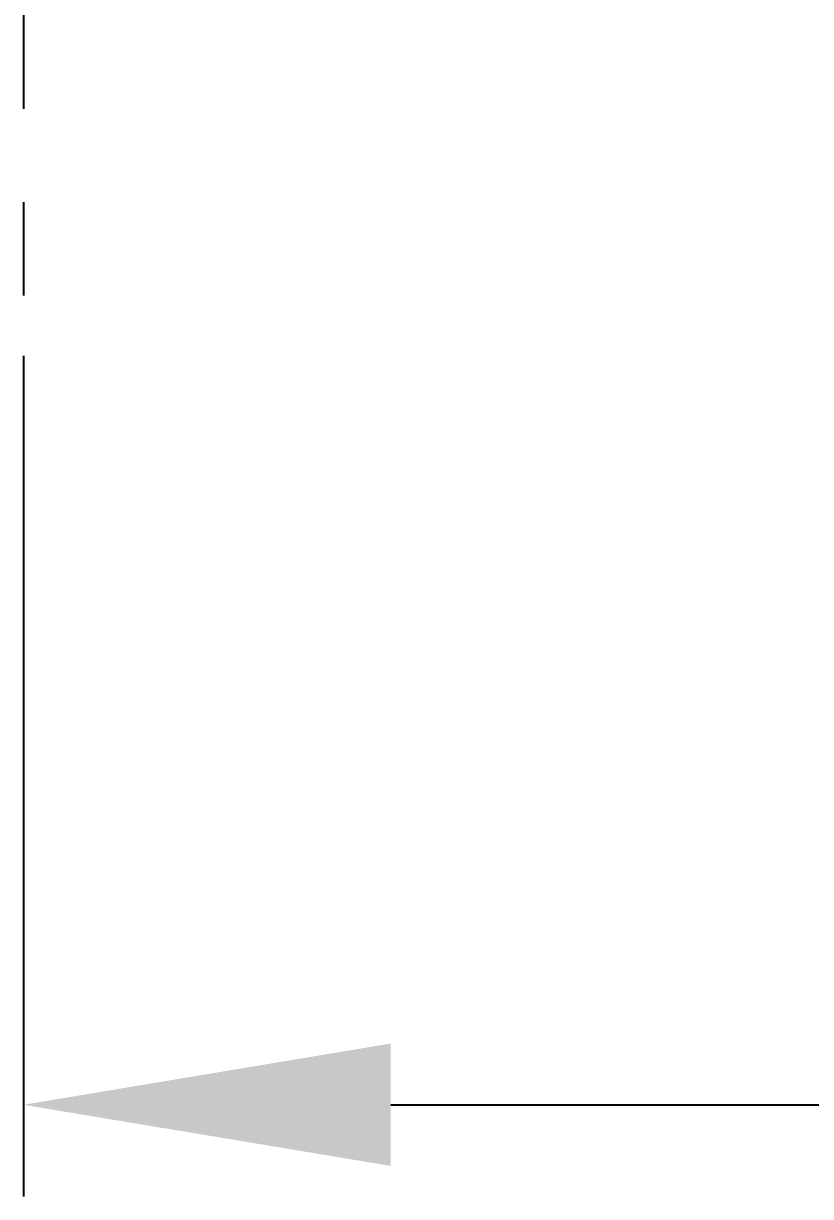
# Model space of a CAD drawing. Header units: millimetres. Extents: x 1931 to 2525, y -1753 to -1333.
# Drawn here: x 2289.28 to 2300, y -1714.72 to -1698.74 of the extents above; entities that cross this region are included whole.
import ezdxf

# ---------------------------------------------------------------- set-up
doc = ezdxf.new("R2010")
doc.units = ezdxf.units.MM
doc.header["$LTSCALE"] = 0.1
doc.linetypes.add('CENTERX2', pattern=[101.6, 63.5, -12.7, 12.7, -12.7])
doc.layers.add('CENTER', color=1, linetype='CENTERX2')
doc.layers.add('DIM', color=3, linetype='Continuous', lineweight=9)
doc.styles.get("Standard").update_dxf_attribs({"font": 'arial.ttf'})
doc.dimstyles.new('ISO-25', dxfattribs={"dimtxt": 2.5, "dimasz": 2.5, "dimexe": 1.25, "dimexo": 0.625, "dimtad": 1, "dimdec": 1, "dimtxsty": 'Standard', "dimcen": 2.5, "dimadec": 0, "dimazin": 0, "dimtfac": 1, "dimtdec": 1, "dimtmove": 0, "dimatfit": 3, "dimfxl": 0, "dimarcsym": 0})

# ---------------------------------------------------------------- blocks, each defined once
blk = doc.blocks.new('*D12')
at = {"layer": 'Defpoints', "color": 0}
for p in [(2289.284, -1702.646), (2391.284, -1702.646), (2391.284, -1713.47)]:
    blk.add_point(p, dxfattribs=at)
at = {"layer": 'DIM', "color": 3, "linetype": 'ByBlock', "lineweight": -2}
for p, q in [((2289.284, -1703.271), (2289.284, -1714.72)), ((2391.284, -1703.271), (2391.284, -1714.72)), ((2294.284, -1713.47), (2386.284, -1713.47))]:
    blk.add_line(p, q, dxfattribs=at)
at = {"layer": 'DIM', "color": 3}
for points in [[(2294.284, -1712.636), (2294.284, -1714.303), (2289.284, -1713.47)], [(2386.284, -1712.636), (2386.284, -1714.303), (2391.284, -1713.47)]]:
    blk.add_solid(points, dxfattribs=at)
at = {"layer": 'DIM', "color": 3, "insert": (2340.284, -1710.292), "char_height": 5, "attachment_point": 5}
blk.add_mtext('102', dxfattribs=at)

msp = doc.modelspace()

# ---------------------------------------------------------------- linework, layer by layer
at = {"layer": 'CENTER', "color": 1}
msp.add_line((2289.284, -1622.436), (2289.284, -1702.646), dxfattribs=at)

# ---------------------------------------------------------------- dimensions: what is measured, and where the dimension line sits
at = {"layer": 'DIM', "color": 7}
dim = msp.add_linear_dim(base=(2391.284, -1713.47), p1=(2289.284, -1702.646), p2=(2391.284, -1702.646), dimstyle='ISO-25', override={"dimtxt": 5, "dimasz": 5, "dimcen": 5, "dimclrd": 3, "dimclre": 3, "dimclrt": 3, "dimfxl": 1.25, "dimarcsym": 1}, dxfattribs=at)
dim.commit()
dim.dimension.update_dxf_attribs({"geometry": '*D12', "text_midpoint": (2340.284, -1710.292)})

doc.saveas('drawing.dxf')
